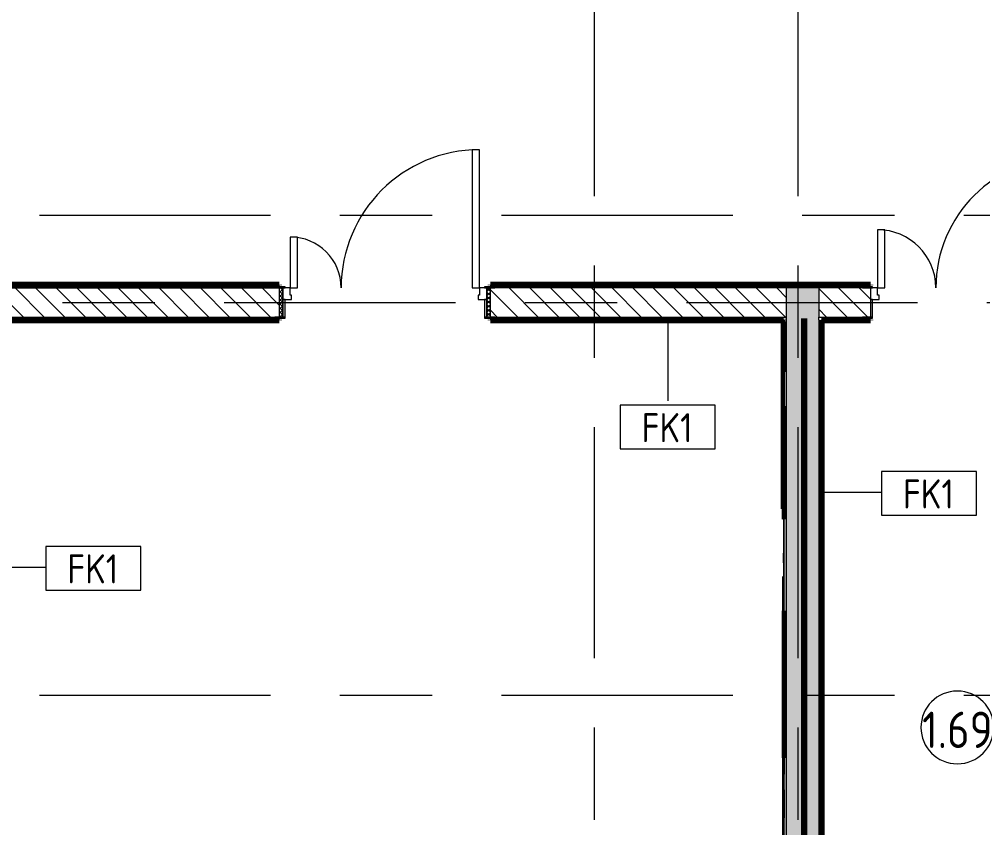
# Model space of a CAD drawing. Header units: millimetres. Extents: x 81711 to 274967, y -8553 to 29000.
# Drawn here: x 101859 to 108477, y 6889 to 12447 of the extents above; entities that cross this region are included whole.
import ezdxf

# ---------------------------------------------------------------- set-up
doc = ezdxf.new("R2010")
doc.units = ezdxf.units.MM
doc.linetypes.add('Осевая', pattern=[3175, 635, -476.25, 1587.5, -476.25])
for name, color, linetype, lineweight in [('A-AREA-IDEN', 7, 'Continuous', 9), ('A-DOOR', 7, 'Continuous', 9), ('A-DOOR-1', 7, 'Continuous', 13), ('A-DOOR-FRAM', 7, 'Continuous', 13), ('A-DOOR-FRAM-1', 7, 'Continuous', 9), ('A-WALL', 7, 'Continuous', 9), ('A-WALL-IDEN', 7, 'Continuous', 9), ('I-WALL', 7, 'Continuous', 9), ('Оси-2', 7, 'Осевая', 9)]:
    doc.layers.add(name, color=color, linetype=linetype, lineweight=lineweight)
for name, color, linetype, lineweight, true_color in [('A-WALL-2', 7, 'Continuous', 9, 0xff80c0), ('I-WALL-15', 5, 'Continuous', 53, 0x0000ff), ('I-WALL-17', 5, 'Continuous', 50, 0x0000ff), ('I-WALL-5', 7, 'Continuous', 9, 0xc0c0c0), ('I-WALL-7', 7, 'Continuous', 53, 0xff80c0), ('I-WALL-8', 7, 'Continuous', 80, 0xff80c0), ('I-WALL-9', 7, 'Continuous', 35, 0x008000)]:
    doc.layers.add(name, color=color, linetype=linetype, lineweight=lineweight, true_color=true_color)
doc.styles.add('GOST Common', font='GOST_Common.ttf', dxfattribs={"width": 0.9, "height": 200})
doc.styles.add('GOST Common_1', font='GOST_Common.ttf', dxfattribs={"width": 0.9, "height": 250})
pattern_1 = [(135, (0, 0), (-70.71068, -70.71068), [])]
pattern_2 = [(0, (0, 0), (121.92, 30.48), [10.058, -81.382, 10.058, -81.382, -487.68]), (0, (0, 0), (121.92, 30.48), [-182.88, 10.058, -172.822, 10.058, -81.382, -213.36]), (0, (0, 0), (121.92, 30.48), [-457.2, 10.058, -50.902, 10.058, -142.342]), (120, (45.72, 15.24), (-87.356454, 90.345817), [10.058, -81.382, 10.058, -81.382, -487.68]), (120, (45.72, 15.24), (-87.356454, 90.345817), [-182.88, 10.058, -172.822, 10.058, -81.382, -213.36]), (120, (45.72, 15.24), (-87.356454, 90.345817), [-457.2, 10.058, -50.902, 10.058, -142.342]), (240, (60.96, 76.2), (-34.563546, -120.825817), [10.058, -81.382, 10.058, -81.382, -487.68]), (240, (60.96, 76.2), (-34.563546, -120.825817), [-182.88, 10.058, -172.822, 10.058, -81.382, -213.36]), (240, (60.96, 76.2), (-34.563546, -120.825817), [-457.2, 10.058, -50.902, 10.058, -142.342])]

# ---------------------------------------------------------------- blocks, each defined once
blk = doc.blocks.new('110_Дверь_СКБ_2Ст - Д-2а_л_ Из коридора на лестницу-32216062-План отделки стен 1 этажа в осях 23_1-33')
at = {"layer": 'A-DOOR'}
for centre, radius, start, end in [((662.5, 100), 900, 90, 180), ((-637.5, 100), 400, 360, 90)]:
    blk.add_arc(centre, radius, start, end, dxfattribs=at)
at = {"layer": 'A-DOOR-1'}
for p, q in [((662.5, 1000), (612.5, 1000)), ((612.5, 1000), (612.5, 100)), ((662.5, 100), (662.5, 1000)), ((-637.5, 500), (-637.5, 100)), ((-587.5, 500), (-637.5, 500)), ((-587.5, 100), (-587.5, 500)), ((-637.5, 100), (-587.5, 100)), ((612.5, 100), (662.5, 100))]:
    blk.add_line(p, q, dxfattribs=at)
at = {"layer": 'A-DOOR-FRAM'}
for p, q in [((-672.5, 108), (-742.5, 108)), ((-742.5, 108), (-742.5, 100)), ((-742.5, 100), (-672.5, 100)), ((-637.5, 100), (-687.5, 100)), ((-687.5, 100), (-687.5, 20)), ((-672.5, 100), (-672.5, 108)), ((-637.5, 50), (-637.5, 100)), ((662.5, 100), (662.5, 50)), ((712.5, 100), (662.5, 100)), ((767.5, 108), (697.5, 108)), ((697.5, 108), (697.5, 100)), ((697.5, 100), (767.5, 100)), ((712.5, 20), (712.5, 100)), ((767.5, 100), (767.5, 108)), ((-687.5, 20), (-627.5, 20)), ((-672.5, 20), (-687.5, 20)), ((-687.5, 20), (-687.5, -100)), ((-672.5, -100), (-672.5, 20)), ((-627.5, 50), (-637.5, 50)), ((-627.5, 20), (-627.5, 50)), ((662.5, 50), (652.5, 50)), ((652.5, 50), (652.5, 20)), ((652.5, 20), (712.5, 20)), ((712.5, 20), (697.5, 20)), ((697.5, 20), (697.5, -100)), ((712.5, -100), (712.5, 20)), ((-672.5, -100), (-742.5, -100)), ((-742.5, -100), (-742.5, -108)), ((-742.5, -108), (-672.5, -108)), ((-687.5, -100), (-672.5, -100)), ((-672.5, -108), (-672.5, -100)), ((697.5, -100), (712.5, -100)), ((767.5, -100), (697.5, -100)), ((697.5, -100), (697.5, -108)), ((697.5, -108), (767.5, -108)), ((767.5, -108), (767.5, -100))]:
    blk.add_line(p, q, dxfattribs=at)
blk = doc.blocks.new('110_Дверь_СКБ_2Ст - Д-6_л__ ДОО_Дв_1450x2100h_Дверь из раздевальной в коридор-25835678-План отделки стен 1 этажа в осях 23_1-33')
at = {"layer": 'A-DOOR'}
h = blk.add_hatch(dxfattribs=at)
h.set_pattern_fill('FP_12', color=256, style=0, pattern_type=2)
h.set_pattern_definition([(135, (1576.41, 164.685), (-14.14214, -14.14214), []), (225, (1576.41, 164.685), (14.14214, -14.14214), [])])
h.paths.add_polyline_path([(737.5, -100), (737.5, 100), (712.5, 100), (712.5, -100)])
at = {"layer": 'A-DOOR-FRAM-1'}
h = blk.add_hatch(dxfattribs=at)
h.set_pattern_fill('FP_13', color=256, style=0, pattern_type=2)
h.set_pattern_definition([(45, (-546.384, 164.685), (-14.1421, 14.1421), []), (135, (-546.384, 164.685), (-14.1421, -14.1421), [])])
h.paths.add_polyline_path([(-687.5, -100), (-687.5, 100), (-712.5, 100), (-712.5, -100)])
at = {"layer": 'A-DOOR'}
for centre, radius, start, end in [((662.5, 100), 950, 90, 180), ((-637.5, 100), 350, 360, 90)]:
    blk.add_arc(centre, radius, start, end, dxfattribs=at)
at = {"layer": 'A-DOOR-1'}
for p, q in [((662.5, 1050), (612.5, 1050)), ((612.5, 1050), (612.5, 100)), ((662.5, 100), (662.5, 1050)), ((-637.5, 450), (-637.5, 100)), ((-587.5, 450), (-637.5, 450)), ((-587.5, 100), (-587.5, 450)), ((-637.5, 100), (-587.5, 100)), ((612.5, 100), (662.5, 100))]:
    blk.add_line(p, q, dxfattribs=at)
at = {"layer": 'A-DOOR-FRAM'}
for p, q in [((-672.5, 108), (-742.5, 108)), ((-742.5, 108), (-742.5, 100)), ((-742.5, 100), (-672.5, 100)), ((-687.5, 100), (-712.5, 100)), ((-712.5, 100), (-712.5, -100)), ((-637.5, 100), (-687.5, 100)), ((-687.5, 100), (-687.5, 20)), ((-687.5, -100), (-687.5, 100)), ((-672.5, 100), (-672.5, 108)), ((-637.5, 50), (-637.5, 100)), ((662.5, 100), (662.5, 50)), ((712.5, 100), (662.5, 100)), ((767.5, 108), (697.5, 108)), ((697.5, 108), (697.5, 100)), ((697.5, 100), (767.5, 100)), ((712.5, 20), (712.5, 100)), ((737.5, 100), (712.5, 100)), ((712.5, 100), (712.5, -100)), ((737.5, -100), (737.5, 100)), ((767.5, 100), (767.5, 108)), ((-687.5, 20), (-627.5, 20)), ((-672.5, 20), (-687.5, 20)), ((-687.5, 20), (-687.5, -100)), ((-672.5, -100), (-672.5, 20)), ((-627.5, 50), (-637.5, 50)), ((-627.5, 20), (-627.5, 50)), ((662.5, 50), (652.5, 50)), ((652.5, 50), (652.5, 20)), ((652.5, 20), (712.5, 20)), ((712.5, 20), (697.5, 20)), ((697.5, 20), (697.5, -100)), ((712.5, -100), (712.5, 20)), ((-672.5, -100), (-742.5, -100)), ((-742.5, -100), (-742.5, -108)), ((-742.5, -108), (-672.5, -108)), ((-712.5, -100), (-687.5, -100)), ((-687.5, -100), (-672.5, -100)), ((-672.5, -108), (-672.5, -100)), ((697.5, -100), (712.5, -100)), ((767.5, -100), (697.5, -100)), ((697.5, -100), (697.5, -108)), ((697.5, -108), (767.5, -108)), ((712.5, -100), (737.5, -100)), ((767.5, -108), (767.5, -100))]:
    blk.add_line(p, q, dxfattribs=at)
blk = doc.blocks.new('М_стена_0001 - Типоразмер_без рамки-25382661-План отделки стен 1 этажа в осях 23_1-33')
at = {"layer": 'A-WALL-IDEN'}
for p, q in [((3.258, 1.523), (-3.273, 1.523)), ((-3.273, 1.523), (-3.273, -1.477)), ((3.258, -1.477), (3.258, 1.523)), ((-3.273, -1.477), (3.258, -1.477))]:
    blk.add_line(p, q, dxfattribs=at)
blk = doc.blocks.new('Марка_Помещения - Номер-25198446-План отделки стен 1 этажа в осях 23_1-33')
at = {"layer": 'A-AREA-IDEN'}
for start, end in [(360, 180), (180, 360)]:
    blk.add_arc((0, 0), 2.5, start, end, dxfattribs=at)

msp = doc.modelspace()

# ---------------------------------------------------------------- hatches: boundary and pattern name
at = {"layer": 'I-WALL'}
h = msp.add_hatch(dxfattribs=at)
h.set_pattern_fill('FP_4', color=256, style=0, pattern_type=2)
h.set_pattern_definition(pattern_1)
h.paths.add_polyline_path([(92480, 10400), (92510, 10400), (92510, 10600), (91385, 10600), (91385, 10400), (92410, 10400)])
h.paths.add_polyline_path([(107130, 10400), (107130, 10600), (105095, 10600), (105095, 10400), (105819.4, 10400)])
h.paths.add_polyline_path([(103645, 10400), (103645, 10600), (101610, 10600), (101610, 10400), (103615, 10400)])
h.paths.add_polyline_path([(89610, 10400), (89985, 10400), (89985, 10600), (89610, 10600)])
h.paths.add_polyline_path([(93460, 10400), (94210, 10400), (94210, 10600), (93460, 10600)])
h = msp.add_hatch(dxfattribs=at)
h.set_pattern_fill('FP_64', color=256, style=0, pattern_type=2)
h.set_pattern_definition(pattern_2)
h.paths.add_polyline_path([(116464.1, 10600), (121190, 10600), (121190, 10620), (111180, 10620), (111180, 10608), (111210, 10608), (111210, 10600), (113802.9, 10600)])
h.paths.add_polyline_path([(107650, 10600), (107650, 10608), (107680, 10608), (107680, 10620), (105095, 10620), (105095, 10608), (105125, 10608), (105125, 10600), (105819.4, 10600)])
h.paths.add_polyline_path([(110200, 10600), (110200, 10608), (110230, 10608), (110230, 10620), (109130, 10620), (109130, 10608), (109160, 10608), (109160, 10600), (109811.2, 10600)])
h.paths.add_polyline_path([(103615, 10600), (103615, 10608), (103645, 10608), (103645, 10620), (100809, 10620), (100809, 10600), (103158.3, 10600)])
h = msp.add_hatch(dxfattribs=at)
h.set_pattern_fill('FP_2', color=256, style=0, pattern_type=2)
h.set_pattern_definition([(45, (0, 0), (-57.024626, 57.024626), []), (45, (57.025, 0), (-57.024626, 57.024626), [100.806, -20.161, 3.353, -16.808])])
h.paths.add_polyline_path([(107150, 2400), (107350, 2400), (107350, 10600), (107130, 10600), (107130, 2400)])
h = msp.add_hatch(dxfattribs=at)
h.set_pattern_fill('FP_4', color=256, style=0, pattern_type=2)
h.set_pattern_definition(pattern_1)
h.paths.add_polyline_path([(120455.8, 10400), (121210, 10400), (121210, 10600), (119330, 10600), (119330, 10400)])
h.paths.add_polyline_path([(111180, 10400), (111930, 10400), (111930, 10600), (111180, 10600)])
h.paths.add_polyline_path([(107650, 10400), (107705, 10400), (107705, 10600), (107350, 10600), (107350, 10400)])
h.paths.add_polyline_path([(109305, 10400), (110230, 10400), (110230, 10600), (109105, 10600), (109105, 10400), (109160, 10400)])
h = msp.add_hatch(dxfattribs=at)
h.set_pattern_fill('FP_64', color=256, style=0, pattern_type=2)
h.set_pattern_definition(pattern_2)
h.paths.add_polyline_path([(101630, 10380), (103645, 10380), (103645, 10392), (103615, 10392), (103615, 10400), (101630, 10400)])
h.paths.add_polyline_path([(107130, 10380), (107130, 10400), (105125, 10399.7), (105125, 10392), (105095, 10392), (105095, 10380), (107110, 10380)])
h = msp.add_hatch(dxfattribs=at)
h.set_pattern_fill('FP_64', color=256, style=0, pattern_type=2)
h.set_pattern_definition(pattern_2)
h.paths.add_polyline_path([(109650, 10380), (109650, 10400), (109160, 10398.8), (109160, 10392), (109130, 10392), (109130, 10380), (109649, 10380)])
h.paths.add_polyline_path([(107350, 10380), (107680, 10380), (107680, 10392), (107650, 10392), (107650, 10400), (107350, 10400)])
h = msp.add_hatch(dxfattribs=at)
h.set_pattern_fill('FP_64', color=256, style=0, pattern_type=2)
h.set_pattern_definition(pattern_2)
h.paths.add_polyline_path([(107110, 150), (107130, 150), (107130, 10380), (107110, 10380), (107110, 170)])
h = msp.add_hatch(dxfattribs=at)
h.set_pattern_fill('FP_64', color=256, style=0, pattern_type=2)
h.set_pattern_definition(pattern_2)
h.paths.add_polyline_path([(107370, 2480), (107370, 10380), (107350, 10380), (107350, 2480)])

# ---------------------------------------------------------------- linework, layer by layer
at = {"layer": 'A-WALL'}
for p, q in [((107130, 10400), (107130, 10600)), ((107350, 10600), (107350, 10400)), ((101630, 10380), (103645, 10380)), ((107350, 10380), (107350, 2400)), ((107370, 10379), (107370, 10380))]:
    msp.add_line(p, q, dxfattribs=at)
at = {"layer": 'A-WALL-2'}
for p, q in [((100830, 10620), (103645, 10620)), ((107370, 10379), (107370, 2480))]:
    msp.add_line(p, q, dxfattribs=at)
at = {"layer": 'A-WALL-IDEN'}
for p, q in [((106313, 10379.5), (106313, 9823.7)), ((107370.5, 9195.9), (107781.4, 9195.9)), ((101630.5, 8681.2), (102041.4, 8681.2))]:
    msp.add_line(p, q, dxfattribs=at)
at = {"layer": 'I-WALL-15'}
for p, q in [((107110, 10369.9), (107109, 10369.9)), ((107109, 10369.9), (107109, 10023.1)), ((107110, 10023.1), (107110, 10369.9)), ((107109, 10023.1), (107110, 10023.1)), ((107110, 9787.3), (107109, 9787.3)), ((107109, 9787.3), (107109, 9011.1)), ((107110, 9011.1), (107110, 9787.3)), ((107109, 9011.1), (107110, 9011.1)), ((107110, 8380.5), (107109, 8380.5)), ((107109, 8380.5), (107109, 7369)), ((107110, 7369), (107110, 8380.5)), ((107109, 7369), (107110, 7369))]:
    msp.add_line(p, q, dxfattribs=at)
at = {"layer": 'I-WALL-17'}
for p, q in [((107109, 10309.2), (107110, 10309.2)), ((107109, 9501.7), (107110, 9501.7)), ((107109, 7860.5), (107110, 7860.5))]:
    msp.add_line(p, q, dxfattribs=at)
msp.add_open_spline([(107109, 10369.9), (107109, 10348.7), (107109, 10328.4), (107109, 10309.2)], degree=3, dxfattribs=at)
for points, knots in [([(107109, 10309.2), (107109, 10241.9), (107109, 10168.4), (107109, 10093.7), (107109, 10047.9), (107109, 10023.1)], [-3.3509127, -3.3509127, -3.3509127, -3.3509127, -3.0756223, -2.7663055, -2.4252094, -2.4252094, -2.4252094, -2.4252094]), ([(107109, 9787.3), (107109, 9770.9), (107109, 9718.8), (107109, 9655.3), (107109, 9501.7)], [-0.9185479, -0.9185479, -0.9185479, -0.9185479, -0.6225566, 0, 0, 0, 0]), ([(107109, 9501.7), (107109, 9420.4), (107109, 9289.8), (107109, 9173.6), (107109, 9078.4), (107109, 9027.5), (107109, 9011.1)], [-7.288892, -7.288892, -7.288892, -7.288892, -6.871622, -6.396578, -5.965459, -5.70965, -5.70965, -5.70965, -5.70965]), ([(107109, 8380.5), (107109, 8379.1), (107109, 8365.4), (107109, 8329.9), (107109, 8268.6), (107109, 8189), (107109, 8099.6), (107109, 7996), (107109, 7860.5)], [-2.04922, -2.04922, -2.04922, -2.04922, -2.010611, -1.685598, -1.312153, -0.934339, -0.50542, 0, 0, 0, 0]), ([(107109, 7860.5), (107109, 7816.2), (107109, 7723.7), (107109, 7641), (107109, 7573.4), (107109, 7484.3), (107109, 7413.8), (107109, 7376.8), (107109, 7369)], [-6.273699, -6.273699, -6.273699, -6.273699, -5.898377, -5.46843, -5.044446, -4.605206, -4.158793, -4.03667, -4.03667, -4.03667, -4.03667])]:
    msp.add_open_spline(points, degree=3, knots=knots, dxfattribs=at)
at = {"layer": 'I-WALL-5'}
for p, q in [((98700, 10600), (103615, 10600)), ((103645, 10608), (103645, 10620)), ((105095, 10620), (105095, 10608)), ((107650, 10600), (105125, 10600)), ((107680, 10608), (107680, 10620)), ((101610, 10400), (103615, 10400)), ((103645, 10380), (103645, 10392)), ((105095, 10392), (105095, 10380)), ((105125, 10400), (107130, 10400)), ((107130, 150), (107130, 10400)), ((107350, 10380), (107350, 10400)), ((107350, 10400), (107650, 10400)), ((107680, 10380), (107680, 10392)), ((107109.5, 10380), (107110, 10380)), ((107110, 10380), (107110, 170)), ((107109, 9554.5), (107110, 9554.5)), ((107109, 9082.1), (107110, 9082.1)), ((107110, 9057.6), (107109, 9057.6)), ((107109, 9037.6), (107110, 9037.6)), ((107110, 9009.2), (107109, 9009.2)), ((107109, 9009.2), (107109, 8777.6)), ((107109, 8777.6), (107110, 8777.6)), ((107109, 8717.6), (107109, 8757.6)), ((107110, 8710.9), (107109, 8710.9)), ((107109, 8710.9), (107109, 8615.7)), ((107109, 8542), (107110, 8542)), ((107110, 8477.1), (107109, 8477.1)), ((107109, 8393.3), (107110, 8393.3)), ((107110, 8364.5), (107109, 8364.5)), ((107110, 8316.3), (107109, 8316.3)), ((107109, 8296.3), (107110, 8296.3)), ((107110, 7978.5), (107109, 7978.5)), ((107109, 7838.2), (107110, 7838.2)), ((107109, 7832.8), (107110, 7832.8)), ((107110, 7774.3), (107109, 7774.3)), ((107109, 7762.5), (107110, 7762.5)), ((107110, 7761.6), (107109, 7761.6)), ((107110, 7740), (107109, 7740)), ((107110, 7728.2), (107109, 7728.2)), ((107109, 7727.3), (107110, 7727.3)), ((107109, 7596.2), (107110, 7596.2)), ((107109, 7562), (107110, 7562)), ((107110, 7443.2), (107109, 7443.2)), ((107110, 7437.1), (107109, 7437.1)), ((107110, 7368.2), (107109, 7368.2)), ((107109, 7358.1), (107110, 7358.1)), ((107109, 7357.3), (107109, 7358.1)), ((107110, 7352.1), (107109, 7352.1)), ((107109, 7351.2), (107109, 7352.1)), ((107109, 7333.3), (107110, 7333.3)), ((107109, 7327.2), (107110, 7327.2)), ((107110, 7283.2), (107109, 7283.2)), ((107109, 7282.3), (107109, 7283.2)), ((107109, 7258.3), (107110, 7258.3)), ((107110, 7150.9), (107109, 7150.9)), ((107110, 7146.9), (107109, 7146.9)), ((107109, 7126), (107109, 7126.9)), ((107109, 7126), (107110, 7126)), ((107109, 7122), (107109, 7122.9)), ((107110, 7122), (107109, 7122)), ((107110, 7069.1), (107109, 7069.1)), ((107109, 7044.3), (107109, 7045.1)), ((107110, 7044.3), (107109, 7044.3)), ((107109, 7041), (107110, 7041)), ((107109, 7037), (107110, 7037)), ((107109, 6959.2), (107110, 6959.2)), ((107110, 6889.3), (107109, 6889.3))]:
    msp.add_line(p, q, dxfattribs=at)
for points in [[(107109, 9009.2), (107109, 9166.6), (107109, 9348.3), (107109, 9554.5)], [(107109, 9554.5), (107109, 9354), (107109, 9196.6), (107109, 9082.1)], [(107109, 8364.5), (107109, 8375.4), (107109, 8384.9), (107109, 8393.3)], [(107109, 7860.5), (107109, 8179.2), (107109, 8347.2), (107109, 8364.5)], [(107109, 8183.7), (107109, 8087.3), (107109, 7979.6), (107109, 7860.5)]]:
    msp.add_open_spline(points, degree=3, dxfattribs=at)
for points, knots in [([(107109, 8710.9), (107109, 8712.5), (107109, 8725.7), (107109, 8743.3), (107109, 8764.7), (107109, 8775.1), (107109, 8777.6)], [-0.7263228, -0.7263228, -0.7263228, -0.7263228, -0.7096447, -0.5892884, -0.4888165, -0.4542995, -0.4542995, -0.4542995, -0.4542995]), ([(107109, 8477.1), (107109, 8477.5), (107109, 8479.8), (107109, 8493), (107109, 8519.1), (107109, 8536.2), (107109, 8542)], [-1.5984412, -1.5984412, -1.5984412, -1.5984412, -1.5511678, -1.4577365, -1.3598859, -1.3081231, -1.3081231, -1.3081231, -1.3081231]), ([(107109, 7838.2), (107109, 7843), (107109, 7847.7), (107109, 7855.9), (107109, 7871), (107109, 7885.3), (107109, 7899.9), (107109, 7914.6), (107109, 7927.8), (107109, 7943.5), (107109, 7959.3), (107109, 7969.2), (107109, 7980), (107109, 7977.3), (107109, 7958.6), (107109, 7920), (107109, 7892.3), (107109, 7865.6), (107109, 7862.4), (107109, 7850.4), (107109, 7841.2), (107109, 7833.6), (107109, 7831.4), (107109, 7837.7)], [-1.570099, -1.570099, -1.570099, -1.570099, -1.541159, -1.501754, -1.446541, -1.382724, -1.319119, -1.257396, -1.183774, -1.104802, -1.027747, -0.955254, -0.896935, -0.833013, -0.751105, -0.652602, -0.534539, -0.451116, -0.365944, -0.289006, -0.185438, -0.086085, 0, 0, 0, 0]), ([(107109, 7762.5), (107109, 7769.7), (107109, 7776.3), (107109, 7771.7), (107109, 7744.2), (107109, 7703.8), (107109, 7664.1), (107109, 7647.9), (107109, 7623.3), (107109, 7607), (107109, 7600.9), (107109, 7596.8), (107109, 7596.3), (107109, 7596.2)], [-2.06349, -2.06349, -2.06349, -2.06349, -2.003958, -1.932377, -1.83765, -1.718064, -1.60162, -1.47574, -1.346732, -1.215733, -1.118036, -1.016352, -0.956981, -0.956981, -0.956981, -0.956981]), ([(107109, 7596.2), (107109, 7596.2), (107109, 7596.6), (107109, 7598.3), (107109, 7606.3), (107109, 7613.2), (107109, 7615.5), (107109, 7619.6), (107109, 7638.5), (107109, 7667.4), (107109, 7701.2), (107109, 7729.7), (107109, 7756.9), (107109, 7761.6)], [-0.9540591, -0.9540591, -0.9540591, -0.9540591, -0.9092452, -0.8051318, -0.7451716, -0.7166789, -0.6965105, -0.6546649, -0.5682867, -0.4333632, -0.2781403, -0.1149887, 0, 0, 0, 0]), ([(107109, 7728.2), (107109, 7735.4), (107109, 7742), (107109, 7737.4), (107109, 7710), (107109, 7669.6), (107109, 7629.9), (107109, 7613.6), (107109, 7589.1), (107109, 7572.7), (107109, 7566.6), (107109, 7562.6), (107109, 7562), (107109, 7562)], [-2.06349, -2.06349, -2.06349, -2.06349, -2.003958, -1.932377, -1.83765, -1.718064, -1.60162, -1.47574, -1.346732, -1.215733, -1.118036, -1.016352, -0.956981, -0.956981, -0.956981, -0.956981]), ([(107109, 7562), (107109, 7562), (107109, 7562.3), (107109, 7564.1), (107109, 7572), (107109, 7578.9), (107109, 7581.2), (107109, 7585.3), (107109, 7604.2), (107109, 7633.1), (107109, 7667), (107109, 7695.4), (107109, 7722.6), (107109, 7727.3)], [-0.9540591, -0.9540591, -0.9540591, -0.9540591, -0.9092452, -0.8051318, -0.7451716, -0.7166789, -0.6965105, -0.6546649, -0.5682867, -0.4333632, -0.2781403, -0.1149887, 0, 0, 0, 0]), ([(107109, 7358.1), (107109, 7366.2), (107109, 7371.2), (107109, 7377), (107109, 7386.2), (107109, 7395), (107109, 7405.3), (107109, 7414.1), (107109, 7422.4), (107109, 7428.9), (107109, 7436.8), (107109, 7441.8), (107109, 7444.4), (107109, 7437.7), (107109, 7416.7), (107109, 7375.6), (107109, 7350), (107109, 7334.7), (107109, 7334.7), (107109, 7332.7), (107109, 7334.3), (107109, 7338.4), (107109, 7345.1), (107109, 7357.3)], [-1.570099, -1.570099, -1.570099, -1.570099, -1.541159, -1.501754, -1.446541, -1.382724, -1.319119, -1.257396, -1.183774, -1.104802, -1.027747, -0.955254, -0.896935, -0.833013, -0.751105, -0.652602, -0.534539, -0.451116, -0.365944, -0.289006, -0.185438, -0.086085, 0, 0, 0, 0]), ([(107109, 7352.1), (107109, 7360.1), (107109, 7365.2), (107109, 7371), (107109, 7380.1), (107109, 7389), (107109, 7399.3), (107109, 7408), (107109, 7416.4), (107109, 7422.9), (107109, 7430.8), (107109, 7435.7), (107109, 7438.3), (107109, 7431.6), (107109, 7410.6), (107109, 7369.6), (107109, 7343.9), (107109, 7328.7), (107109, 7328.7), (107109, 7326.6), (107109, 7328.3), (107109, 7332.4), (107109, 7339), (107109, 7351.2)], [-1.570099, -1.570099, -1.570099, -1.570099, -1.541159, -1.501754, -1.446541, -1.382724, -1.319119, -1.257396, -1.183774, -1.104802, -1.027747, -0.955254, -0.896935, -0.833013, -0.751105, -0.652602, -0.534539, -0.451116, -0.365944, -0.289006, -0.185438, -0.086085, 0, 0, 0, 0]), ([(107109, 7283.2), (107109, 7291.2), (107109, 7296.3), (107109, 7302), (107109, 7311.2), (107109, 7320.1), (107109, 7330.3), (107109, 7339.1), (107109, 7347.4), (107109, 7353.9), (107109, 7361.8), (107109, 7366.8), (107109, 7369.4), (107109, 7362.7), (107109, 7341.7), (107109, 7300.6), (107109, 7275), (107109, 7259.7), (107109, 7259.7), (107109, 7257.7), (107109, 7259.3), (107109, 7263.5), (107109, 7270.1), (107109, 7282.3)], [-1.570099, -1.570099, -1.570099, -1.570099, -1.541159, -1.501754, -1.446541, -1.382724, -1.319119, -1.257396, -1.183774, -1.104802, -1.027747, -0.955254, -0.896935, -0.833013, -0.751105, -0.652602, -0.534539, -0.451116, -0.365944, -0.289006, -0.185438, -0.086085, 0, 0, 0, 0]), ([(107109, 7126.9), (107109, 7139.1), (107109, 7145.7), (107109, 7149.9), (107109, 7151.5), (107109, 7149.5), (107109, 7149.5), (107109, 7134.2), (107109, 7108.6), (107109, 7067.5), (107109, 7046.5), (107109, 7039.8), (107109, 7042.4), (107109, 7047.4), (107109, 7055.3), (107109, 7061.8), (107109, 7070.1), (107109, 7078.9), (107109, 7089.1), (107109, 7098), (107109, 7107.2), (107109, 7112.9), (107109, 7118), (107109, 7126)], [-1.570099, -1.570099, -1.570099, -1.570099, -1.484014, -1.384661, -1.281093, -1.204155, -1.118982, -1.03556, -0.917496, -0.818994, -0.737085, -0.673164, -0.614845, -0.542352, -0.465296, -0.386325, -0.312703, -0.250979, -0.187375, -0.123558, -0.068344, -0.028939, 0, 0, 0, 0]), ([(107109, 7122.9), (107109, 7135.1), (107109, 7141.7), (107109, 7145.8), (107109, 7147.5), (107109, 7145.4), (107109, 7145.4), (107109, 7130.2), (107109, 7104.5), (107109, 7063.5), (107109, 7042.5), (107109, 7035.8), (107109, 7038.4), (107109, 7043.3), (107109, 7051.3), (107109, 7057.7), (107109, 7066.1), (107109, 7074.8), (107109, 7085.1), (107109, 7094), (107109, 7103.2), (107109, 7108.9), (107109, 7114), (107109, 7122)], [-1.570099, -1.570099, -1.570099, -1.570099, -1.484014, -1.384661, -1.281093, -1.204155, -1.118982, -1.03556, -0.917496, -0.818994, -0.737085, -0.673164, -0.614845, -0.542352, -0.465296, -0.386325, -0.312703, -0.250979, -0.187375, -0.123558, -0.068344, -0.028939, 0, 0, 0, 0]), ([(107109, 7045.1), (107109, 7057.4), (107109, 7064), (107109, 7068.1), (107109, 7069.7), (107109, 7067.7), (107109, 7067.7), (107109, 7052.4), (107109, 7026.8), (107109, 6985.7), (107109, 6964.8), (107109, 6958.1), (107109, 6960.6), (107109, 6965.6), (107109, 6973.5), (107109, 6980), (107109, 6988.3), (107109, 6997.1), (107109, 7007.4), (107109, 7016.2), (107109, 7025.4), (107109, 7031.2), (107109, 7036.2), (107109, 7044.3)], [-1.570099, -1.570099, -1.570099, -1.570099, -1.484014, -1.384661, -1.281093, -1.204155, -1.118982, -1.03556, -0.917496, -0.818994, -0.737085, -0.673164, -0.614845, -0.542352, -0.465296, -0.386325, -0.312703, -0.250979, -0.187375, -0.123558, -0.068344, -0.028939, 0, 0, 0, 0])]:
    msp.add_open_spline(points, degree=3, knots=knots, dxfattribs=at)
at = {"layer": 'I-WALL-7'}
for p, q in [((107103, 10249.5), (107103, 10379)), ((107104, 10379), (107104, 10249.5)), ((107104, 9624.2), (107103, 9624.2)), ((107103, 9081.6), (107104, 9081.6))]:
    msp.add_line(p, q, dxfattribs=at)
for points, knots in [([(107103, 9624.2), (107103, 9683.8), (107103, 9740.6), (107103, 9739.5), (107103, 9754.8), (107103, 9790.2), (107103, 9855.5), (107103, 9942.9), (107103, 9984.9), (107103, 10038.5), (107103, 10063.5), (107103, 10064.2), (107103, 10165.4), (107103, 10249.5)], [-2.688751, -2.688751, -2.688751, -2.688751, -2.442162, -2.274977, -2.117789, -1.880103, -1.576501, -1.218115, -0.949511, -0.704603, -0.520465, -0.281081, 0, 0, 0, 0]), ([(107104, 10249.5), (107104, 10165.4), (107104, 10064.2), (107104, 10063.5), (107104, 10038.5), (107104, 9984.9), (107104, 9942.9), (107104, 9855.5), (107104, 9790.2), (107104, 9754.8), (107104, 9739.5), (107104, 9740.6), (107104, 9683.8), (107104, 9624.2)], [0, 0, 0, 0, 0.281081, 0.520465, 0.704603, 0.949511, 1.218115, 1.576501, 1.880103, 2.117789, 2.274977, 2.442162, 2.688751, 2.688751, 2.688751, 2.688751])]:
    msp.add_open_spline(points, degree=3, knots=knots, dxfattribs=at)
for points in [[(107103, 9081.6), (107103, 9232), (107103, 9412.9), (107103, 9624.2)], [(107104, 9624.2), (107104, 9412.9), (107104, 9232), (107104, 9081.6)]]:
    msp.add_open_spline(points, degree=3, dxfattribs=at)
at = {"layer": 'I-WALL-8'}
for p, q in [((103645, 10621), (100830, 10621)), ((103645, 10620), (103645, 10621)), ((107705, 10621), (105095, 10621)), ((105095, 10621), (105095, 10620)), ((105095, 10620), (107705, 10620)), ((107705, 10620), (107705, 10621)), ((101631, 10379), (103645, 10379)), ((103645, 10379), (103645, 10380)), ((107109.5, 10380), (105095, 10380)), ((105095, 10380), (105095, 10379)), ((105095, 10379), (107109.5, 10379)), ((107109.5, 10379), (107109.5, 10380)), ((107250, 10390), (107250, 160.5)), ((107251, 10390), (107250, 10390)), ((107251, 160.5), (107251, 10390)), ((107705, 10380), (107370, 10380)), ((107371, 10379), (107705, 10379)), ((107371, 2481), (107371, 10379)), ((107705, 10379), (107705, 10380))]:
    msp.add_line(p, q, dxfattribs=at)
at = {"layer": 'I-WALL-9'}
for p, q in [((107109, 8615.7), (107110, 8615.7)), ((107109, 8380.5), (107109, 8615.7)), ((107109, 8183.7), (107110, 8183.7)), ((107109, 7837.9), (107110, 7837.9)), ((107109, 7762.1), (107110, 7762.1)), ((107110, 7761.2), (107109, 7761.2)), ((107109, 7729), (107110, 7729)), ((107110, 7728.1), (107109, 7728.1)), ((107110, 7651.9), (107109, 7651.9)), ((107109, 7354.1), (107110, 7354.1)), ((107109, 7282.8), (107110, 7282.8)), ((107109, 7124.5), (107110, 7124.5)), ((107109, 7043.4), (107110, 7043.4))]:
    msp.add_line(p, q, dxfattribs=at)
for points in [[(107109, 7651.9), (107109, 7846.3), (107109, 8023.5), (107109, 8183.7)], [(107109, 7837.5), (107109, 7833.4), (107109, 7832.1), (107109, 7832.1)]]:
    msp.add_open_spline(points, degree=3, dxfattribs=at)
for points, knots in [([(107109, 7832.1), (107109, 7832.1), (107109, 7833.9), (107109, 7839.6), (107109, 7848.3), (107109, 7859.8), (107109, 7862.9), (107109, 7889), (107109, 7916.8), (107109, 7955.6), (107109, 7974.5), (107109, 7977.3), (107109, 7966.9), (107109, 7957.2), (107109, 7941.8), (107109, 7926.6), (107109, 7913.5), (107109, 7899.1), (107109, 7884.7), (107109, 7870.6), (107109, 7855.8), (107109, 7847.7), (107109, 7842.9), (107109, 7837.9)], [-1.516388, -1.516388, -1.516388, -1.516388, -1.484014, -1.384661, -1.281093, -1.204155, -1.118982, -1.03556, -0.917496, -0.818994, -0.737085, -0.673164, -0.614845, -0.542352, -0.465296, -0.386325, -0.312703, -0.250979, -0.187375, -0.123558, -0.068344, -0.028939, 0, 0, 0, 0]), ([(107109, 7595.9), (107109, 7595.9), (107109, 7596.5), (107109, 7600.5), (107109, 7606.6), (107109, 7623), (107109, 7647.5), (107109, 7663.7), (107109, 7703.5), (107109, 7743.9), (107109, 7771.3), (107109, 7775.9), (107109, 7769.3), (107109, 7762.1)], [-1.106509, -1.106509, -1.106509, -1.106509, -1.047139, -0.945454, -0.847758, -0.716759, -0.587751, -0.46187, -0.345426, -0.22584, -0.131113, -0.059532, 0, 0, 0, 0]), ([(107109, 7761.2), (107109, 7756.5), (107109, 7729.3), (107109, 7700.8), (107109, 7667), (107109, 7638.1), (107109, 7619.2), (107109, 7615.1), (107109, 7612.8), (107109, 7605.9), (107109, 7597.9), (107109, 7596.2), (107109, 7595.9), (107109, 7595.9)], [-2.0634904, -2.0634904, -2.0634904, -2.0634904, -1.9485017, -1.7853501, -1.6301272, -1.4952038, -1.4088255, -1.3669799, -1.3468115, -1.3183188, -1.2583586, -1.1542453, -1.1094313, -1.1094313, -1.1094313, -1.1094313]), ([(107109, 7562.7), (107109, 7562.8), (107109, 7563.3), (107109, 7567.4), (107109, 7573.5), (107109, 7589.8), (107109, 7614.4), (107109, 7630.6), (107109, 7670.3), (107109, 7710.7), (107109, 7738.2), (107109, 7742.8), (107109, 7736.2), (107109, 7729)], [-1.106509, -1.106509, -1.106509, -1.106509, -1.047139, -0.945454, -0.847758, -0.716759, -0.587751, -0.46187, -0.345426, -0.22584, -0.131113, -0.059532, 0, 0, 0, 0]), ([(107109, 7728.1), (107109, 7723.4), (107109, 7696.2), (107109, 7667.7), (107109, 7633.9), (107109, 7605), (107109, 7586.1), (107109, 7582), (107109, 7579.7), (107109, 7572.8), (107109, 7564.8), (107109, 7563.1), (107109, 7562.7), (107109, 7562.7)], [-2.0634904, -2.0634904, -2.0634904, -2.0634904, -1.9485017, -1.7853501, -1.6301272, -1.4952038, -1.4088255, -1.3669799, -1.3468115, -1.3183188, -1.2583586, -1.1542453, -1.1094313, -1.1094313, -1.1094313, -1.1094313]), ([(107109, 6672.5), (107109, 6743.3), (107109, 6804.8), (107109, 6863.2), (107109, 6949.7), (107109, 7022.7), (107109, 7098.6), (107109, 7142), (107109, 7180.7), (107109, 7237.7), (107109, 7281.4), (107109, 7357.4), (107109, 7451.6), (107109, 7560.8), (107109, 7651.9)], [-3.148159, -3.148159, -3.148159, -3.148159, -2.909165, -2.649209, -2.353816, -2.041529, -1.777741, -1.583235, -1.38353, -1.183403, -0.943863, -0.682808, -0.35743, 0, 0, 0, 0]), ([(107109, 7353.2), (107109, 7341), (107109, 7334.4), (107109, 7330.3), (107109, 7328.7), (107109, 7330.7), (107109, 7330.7), (107109, 7346), (107109, 7371.6), (107109, 7412.6), (107109, 7433.6), (107109, 7440.3), (107109, 7437.8), (107109, 7432.8), (107109, 7424.9), (107109, 7418.4), (107109, 7410), (107109, 7401.3), (107109, 7391), (107109, 7382.1), (107109, 7373), (107109, 7367.2), (107109, 7362.1), (107109, 7354.1)], [-1.570099, -1.570099, -1.570099, -1.570099, -1.484014, -1.384661, -1.281093, -1.204155, -1.118982, -1.03556, -0.917496, -0.818994, -0.737085, -0.673164, -0.614845, -0.542352, -0.465296, -0.386325, -0.312703, -0.250979, -0.187375, -0.123558, -0.068344, -0.028939, 0, 0, 0, 0]), ([(107109, 7353.2), (107109, 7341), (107109, 7334.4), (107109, 7330.3), (107109, 7328.7), (107109, 7330.7), (107109, 7330.7), (107109, 7346), (107109, 7371.6), (107109, 7412.6), (107109, 7433.6), (107109, 7440.3), (107109, 7437.8), (107109, 7432.8), (107109, 7424.9), (107109, 7418.4), (107109, 7410), (107109, 7401.3), (107109, 7391), (107109, 7382.1), (107109, 7373), (107109, 7367.2), (107109, 7362.1), (107109, 7354.1)], [-1.570099, -1.570099, -1.570099, -1.570099, -1.484014, -1.384661, -1.281093, -1.204155, -1.118982, -1.03556, -0.917496, -0.818994, -0.737085, -0.673164, -0.614845, -0.542352, -0.465296, -0.386325, -0.312703, -0.250979, -0.187375, -0.123558, -0.068344, -0.028939, 0, 0, 0, 0]), ([(107109, 7281.9), (107109, 7269.7), (107109, 7263.1), (107109, 7259), (107109, 7257.3), (107109, 7259.4), (107109, 7259.4), (107109, 7274.6), (107109, 7300.2), (107109, 7341.3), (107109, 7362.3), (107109, 7369), (107109, 7366.4), (107109, 7361.5), (107109, 7353.5), (107109, 7347.1), (107109, 7338.7), (107109, 7329.9), (107109, 7319.7), (107109, 7310.8), (107109, 7301.6), (107109, 7295.9), (107109, 7290.8), (107109, 7282.8)], [-1.570099, -1.570099, -1.570099, -1.570099, -1.484014, -1.384661, -1.281093, -1.204155, -1.118982, -1.03556, -0.917496, -0.818994, -0.737085, -0.673164, -0.614845, -0.542352, -0.465296, -0.386325, -0.312703, -0.250979, -0.187375, -0.123558, -0.068344, -0.028939, 0, 0, 0, 0]), ([(107109, 7124.5), (107109, 7116.5), (107109, 7111.4), (107109, 7105.7), (107109, 7096.5), (107109, 7087.6), (107109, 7077.3), (107109, 7068.6), (107109, 7060.2), (107109, 7053.8), (107109, 7045.8), (107109, 7040.9), (107109, 7038.3), (107109, 7045), (107109, 7066), (107109, 7107), (107109, 7132.7), (107109, 7147.9), (107109, 7147.9), (107109, 7150), (107109, 7148.3), (107109, 7144.2), (107109, 7137.6), (107109, 7125.4)], [-1.570099, -1.570099, -1.570099, -1.570099, -1.541159, -1.501754, -1.446541, -1.382724, -1.319119, -1.257396, -1.183774, -1.104802, -1.027747, -0.955254, -0.896935, -0.833013, -0.751105, -0.652602, -0.534539, -0.451116, -0.365944, -0.289006, -0.185438, -0.086085, 0, 0, 0, 0]), ([(107109, 7124.5), (107109, 7116.5), (107109, 7111.4), (107109, 7105.7), (107109, 7096.5), (107109, 7087.6), (107109, 7077.3), (107109, 7068.6), (107109, 7060.2), (107109, 7053.8), (107109, 7045.8), (107109, 7040.9), (107109, 7038.3), (107109, 7045), (107109, 7066), (107109, 7107), (107109, 7132.7), (107109, 7147.9), (107109, 7147.9), (107109, 7150), (107109, 7148.3), (107109, 7144.2), (107109, 7137.6), (107109, 7125.4)], [-1.570099, -1.570099, -1.570099, -1.570099, -1.541159, -1.501754, -1.446541, -1.382724, -1.319119, -1.257396, -1.183774, -1.104802, -1.027747, -0.955254, -0.896935, -0.833013, -0.751105, -0.652602, -0.534539, -0.451116, -0.365944, -0.289006, -0.185438, -0.086085, 0, 0, 0, 0]), ([(107109, 7043.4), (107109, 7035.4), (107109, 7030.3), (107109, 7024.5), (107109, 7015.4), (107109, 7006.5), (107109, 6996.2), (107109, 6987.5), (107109, 6979.1), (107109, 6972.6), (107109, 6964.7), (107109, 6959.7), (107109, 6957.2), (107109, 6963.9), (107109, 6984.9), (107109, 7025.9), (107109, 7051.5), (107109, 7066.8), (107109, 7066.8), (107109, 7068.9), (107109, 7067.2), (107109, 7063.1), (107109, 7056.5), (107109, 7044.3)], [-1.570099, -1.570099, -1.570099, -1.570099, -1.541159, -1.501754, -1.446541, -1.382724, -1.319119, -1.257396, -1.183774, -1.104802, -1.027747, -0.955254, -0.896935, -0.833013, -0.751105, -0.652602, -0.534539, -0.451116, -0.365944, -0.289006, -0.185438, -0.086085, 0, 0, 0, 0])]:
    msp.add_open_spline(points, degree=3, knots=knots, dxfattribs=at)
at = {"layer": 'Оси-2'}
for p, q in [((105810, 593.7), (105810, 19528.3)), ((107210, 593.7), (107210, 19528.3)), ((85010.7, 11100), (120319, 11100)), ((86280.7, 10500), (120319, 10500)), ((85010.7, 7800), (122760, 7800))]:
    msp.add_line(p, q, dxfattribs=at)

# ---------------------------------------------------------------- block references
at = {"layer": 'A-AREA-IDEN', "xscale": 99.99999999999993, "yscale": 99.99999999999993, "zscale": 99.99999999999993}
msp.add_blockref('Марка_Помещения - Номер-25198446-План отделки стен 1 этажа в осях 23_1-33', (108302.5, 7578.9), dxfattribs=at)
at = {"layer": 'A-DOOR'}
for name, p in [('110_Дверь_СКБ_2Ст - Д-6_л__ ДОО_Дв_1450x2100h_Дверь из раздевальной в коридор-25835678-План отделки стен 1 этажа в осях 23_1-33', (104357.5, 10500)), ('110_Дверь_СКБ_2Ст - Д-2а_л_ Из коридора на лестницу-32216062-План отделки стен 1 этажа в осях 23_1-33', (108392.5, 10500))]:
    msp.add_blockref(name, p, dxfattribs=at)
at = {"layer": 'A-WALL-IDEN', "xscale": 99.99999999999993, "yscale": 99.99999999999993, "zscale": 99.99999999999993}
for p in [(106313.8, 9641.2), (108108.8, 9185.5), (102368.8, 8670.7)]:
    msp.add_blockref('М_стена_0001 - Типоразмер_без рамки-25382661-План отделки стен 1 этажа в осях 23_1-33', p, dxfattribs=at)

# ---------------------------------------------------------------- texts
at = {"layer": 'A-AREA-IDEN', "insert": (108060.6, 7687.5), "char_height": 250, "width": 606.076, "attachment_point": 1, "style": 'GOST Common_1'}
msp.add_mtext('1.69', dxfattribs=at)
at = {"layer": 'A-WALL-IDEN', "char_height": 200, "width": 447.342, "attachment_point": 1, "style": 'GOST Common'}
for insert in [(106133.5, 9739.2), (107928.5, 9283.5), (102188.5, 8768.7)]:
    msp.add_mtext('FK1', dxfattribs=dict(at, insert=insert))

doc.saveas('drawing.dxf')
